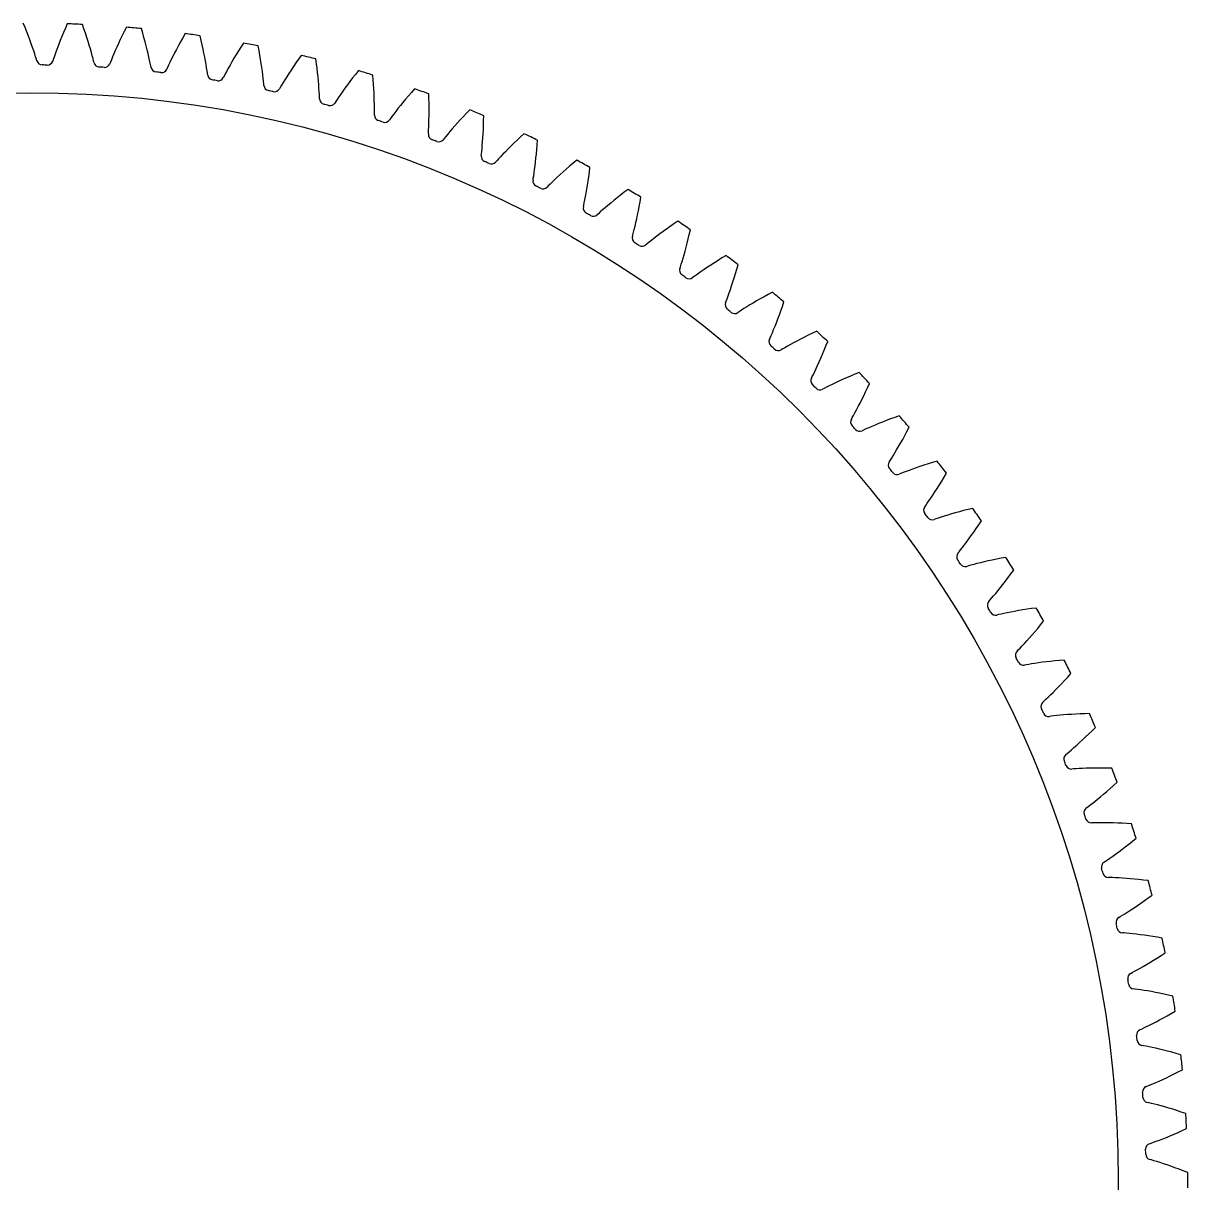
# Model space of a CAD drawing. Header units: millimetres. Extents: x -125 to 125, y -125 to 125.
# Drawn here: x -0.8 to 125, y -0.3 to 125 of the extents above; entities that cross this region are included whole.
import ezdxf

# ---------------------------------------------------------------- set-up
doc = ezdxf.new("R2010")
doc.units = ezdxf.units.MM

msp = doc.modelspace()

# ---------------------------------------------------------------- linework, layer by layer
at = {"layer": 'bore'}
msp.add_circle((0, 0), 117.5, dxfattribs=at)
at = {"layer": 'thin_ring_external'}
for p, q in [((-0.587426, 124.524268), (-0.782799, 124.997549)), ((3.97481, 124.936788), (3.767413, 124.468651)), ((5.771623, 124.391828), (5.600671, 124.874467)), ((10.348971, 124.570859), (10.117942, 124.113922)), ((-0.403527, 124.06469), (-0.587426, 124.524268)), ((-0.231099, 123.61994), (-0.403527, 124.06469)), ((-0.070175, 123.191367), (-0.231099, 123.61994)), ((3.388107, 123.573718), (3.21629, 123.149394)), ((3.571838, 124.013919), (3.388107, 123.573718)), ((3.767413, 124.468651), (3.571838, 124.013919)), ((5.931816, 123.923459), (5.771623, 124.391828)), ((6.08131, 123.470485), (5.931816, 123.923459)), ((6.220141, 123.034254), (6.08131, 123.470485)), ((9.899403, 123.66977), (9.693435, 123.239524)), ((10.117942, 124.113922), (9.899403, 123.66977)), ((12.115615, 123.934863), (11.96953, 124.425602)), ((12.251684, 123.458926), (12.115615, 123.934863)), ((12.377854, 122.998909), (12.251684, 123.458926)), ((16.442074, 123.435395), (16.201141, 123.002981)), ((16.696134, 123.879938), (16.442074, 123.435395)), ((18.427999, 123.154567), (18.307161, 123.652124)), ((0.079152, 122.780631), (-0.070175, 123.191367)), ((0.216699, 122.389843), (0.079152, 122.780631)), ((0.342126, 122.021809), (0.216699, 122.389843)), ((0.454817, 121.680496), (0.342126, 122.021809)), ((2.90904, 122.355458), (2.774255, 121.990747)), ((3.056522, 122.742606), (2.90904, 122.355458)), ((3.21629, 123.149394), (3.056522, 122.742606)), ((6.348301, 122.616429), (6.220141, 123.034254)), ((6.465714, 122.219128), (6.348301, 122.616429)), ((6.572186, 121.845169), (6.465714, 122.219128)), ((9.152788, 122.047315), (8.999556, 121.689962)), ((9.319845, 122.426427), (9.152788, 122.047315)), ((9.500176, 122.824527), (9.319845, 122.426427)), ((9.693435, 123.239524), (9.500176, 122.824527)), ((12.494229, 122.556158), (12.377854, 122.998909)), ((12.600888, 122.132335), (12.494229, 122.556158)), ((12.697861, 121.729557), (12.600888, 122.132335)), ((15.759277, 122.179225), (15.558854, 121.790852)), ((15.973474, 122.583813), (15.759277, 122.179225)), ((16.201141, 123.002981), (15.973474, 122.583813)), ((18.539588, 122.672303), (18.427999, 123.154567)), ((18.642105, 122.206444), (18.539588, 122.672303)), ((18.735721, 121.758328), (18.642105, 122.206444)), ((22.460613, 122.01529), (22.211839, 121.608294)), ((22.723311, 122.434838), (22.460613, 122.01529)), ((22.999738, 122.86583), (22.723311, 122.434838)), ((24.692306, 122.052974), (24.597032, 122.556053)), ((24.779125, 121.565642), (24.692306, 122.052974)), ((0.553583, 121.37209), (0.454817, 121.680496)), ((0.635764, 121.108134), (0.553583, 121.37209)), ((0.693738, 120.927582), (0.635764, 121.108134)), ((2.457379, 121.084869), (2.394813, 120.905857)), ((2.546274, 121.346641), (2.457379, 121.084869)), ((2.652884, 121.652423), (2.546274, 121.346641)), ((2.774255, 121.990747), (2.652884, 121.652423)), ((6.667302, 121.498547), (6.572186, 121.845169)), ((6.750192, 121.185501), (6.667302, 121.498547)), ((6.818788, 120.917693), (6.750192, 121.185501)), ((6.867467, 120.734416), (6.818788, 120.917693)), ((8.636838, 120.801446), (8.565214, 120.625861)), ((8.738984, 121.058337), (8.636838, 120.801446)), ((8.861068, 121.358277), (8.738984, 121.058337)), ((8.999556, 121.689962), (8.861068, 121.358277)), ((12.7851, 121.350649), (12.697861, 121.729557)), ((12.862393, 120.999623), (12.7851, 121.350649)), ((12.92919, 120.682753), (12.862393, 120.999623)), ((15.201378, 121.071702), (15.046135, 120.74752)), ((15.372657, 121.420765), (15.201378, 121.071702)), ((15.558854, 121.790852), (15.372657, 121.420765)), ((18.8206, 121.329611), (18.735721, 121.758328)), ((18.896881, 120.922407), (18.8206, 121.329611)), ((18.964659, 120.53954), (18.896881, 120.922407)), ((21.757272, 120.837538), (21.552421, 120.477441)), ((21.977264, 121.215171), (21.757272, 120.837538)), ((22.211839, 121.608294), (21.977264, 121.215171)), ((24.857721, 121.095155), (24.779125, 121.565642)), ((24.928334, 120.642844), (24.857721, 121.095155)), ((28.945266, 121.114863), (28.661488, 120.709276)), ((29.243338, 121.531178), (28.945266, 121.114863)), ((30.892193, 120.632959), (30.822731, 121.140246)), ((12.984023, 120.411791), (12.92919, 120.682753)), ((13.02328, 120.226268), (12.984023, 120.411791)), ((14.793766, 120.202865), (14.713269, 120.031167)), ((14.908896, 120.454205), (14.793766, 120.202865)), ((15.046135, 120.74752), (14.908896, 120.454205)), ((19.023928, 120.185024), (18.964659, 120.53954)), ((19.074458, 119.865157), (19.023928, 120.185024)), ((19.115383, 119.591749), (19.074458, 119.865157)), ((19.145116, 119.404463), (19.115383, 119.591749)), ((21.039911, 119.535823), (20.912098, 119.290689)), ((21.191949, 119.821748), (21.039911, 119.535823)), ((21.363542, 120.137579), (21.191949, 119.821748)), ((21.552421, 120.477441), (21.363542, 120.137579)), ((24.991212, 120.210353), (24.928334, 120.642844)), ((25.046601, 119.799785), (24.991212, 120.210353)), ((25.094741, 119.413956), (25.046601, 119.799785)), ((27.898927, 119.568973), (27.675956, 119.219806)), ((28.137914, 119.93488), (27.898927, 119.568973)), ((28.392257, 120.315513), (28.137914, 119.93488)), ((28.661488, 120.709276), (28.392257, 120.315513)), ((30.954016, 120.141829), (30.892193, 120.632959)), ((31.008486, 119.667944), (30.954016, 120.141829)), ((31.055912, 119.212617), (31.008486, 119.667944)), ((35.410646, 119.879465), (35.091705, 119.478913)), ((20.912098, 119.290689), (20.822939, 119.123325)), ((25.135831, 119.056877), (25.094741, 119.413956)), ((25.169962, 118.734846), (25.135831, 119.056877)), ((25.196874, 118.459706), (25.169962, 118.734846)), ((25.217005, 118.271146), (25.196874, 118.459706)), ((27.116036, 118.305585), (26.975873, 118.067297)), ((27.282474, 118.583373), (27.116036, 118.305585)), ((27.46997, 118.890032), (27.282474, 118.583373)), ((27.675956, 119.219806), (27.46997, 118.890032)), ((31.096624, 118.777479), (31.055912, 119.212617)), ((31.130978, 118.364618), (31.096624, 118.777479)), ((31.159354, 117.976835), (31.130978, 118.364618)), ((34.225156, 118.341694), (33.967797, 117.988467)), ((34.498603, 118.708843), (34.225156, 118.341694)), ((34.787588, 119.088345), (34.498603, 118.708843)), ((35.091705, 119.478913), (34.787588, 119.088345)), ((37.011487, 118.898227), (36.968017, 119.408399)), ((37.048151, 118.404581), (37.011487, 118.898227)), ((37.078353, 117.928532), (37.048151, 118.404581)), ((26.975873, 118.067297), (26.878285, 117.904704)), ((31.182157, 117.618123), (31.159354, 117.976835)), ((31.199801, 117.29477), (31.182157, 117.618123)), ((31.212629, 117.018614), (31.199801, 117.29477)), ((31.223106, 116.829273), (31.212629, 117.018614)), ((33.301823, 117.035629), (33.121418, 116.766701)), ((33.504733, 117.332313), (33.301823, 117.035629)), ((33.727289, 117.65114), (33.504733, 117.332313)), ((33.967797, 117.988467), (33.727289, 117.65114)), ((37.102468, 117.471378), (37.078353, 117.928532)), ((37.120909, 117.034728), (37.102468, 117.471378)), ((37.134137, 116.620652), (37.120909, 117.034728)), ((40.822931, 117.156726), (40.514945, 116.792475)), ((41.146594, 117.531257), (40.822931, 117.156726)), ((41.485571, 117.915001), (41.146594, 117.531257)), ((43.034222, 116.853302), (43.016858, 117.365028)), ((32.96927, 116.535881), (32.863508, 116.378482)), ((33.121418, 116.766701), (32.96927, 116.535881)), ((37.142675, 116.231926), (37.134137, 116.620652)), ((37.147133, 115.872518), (37.142675, 116.231926)), ((37.148243, 115.548686), (37.147133, 115.872518)), ((39.690631, 115.775535), (39.452086, 115.468488)), ((39.94805, 116.100142), (39.690631, 115.775535)), ((40.223108, 116.439767), (39.94805, 116.100142)), ((40.514945, 116.792475), (40.223108, 116.439767)), ((43.045632, 116.358428), (43.034222, 116.853302)), ((43.051488, 115.881458), (43.045632, 116.358428)), ((43.052229, 115.423669), (43.051488, 115.881458)), ((37.146954, 115.272235), (37.148243, 115.548686)), ((37.147749, 115.082605), (37.146954, 115.272235)), ((38.876655, 114.700436), (38.762993, 114.548643)), ((39.04039, 114.923186), (38.876655, 114.700436)), ((39.234292, 115.182552), (39.04039, 114.923186)), ((39.452086, 115.468488), (39.234292, 115.182552)), ((43.029096, 114.183781), (43.040417, 114.572436)), ((43.040417, 114.572436), (43.04835, 114.986648)), ((43.04835, 114.986648), (43.052229, 115.423669)), ((46.425589, 114.571409), (46.116123, 114.234062)), ((46.751772, 114.919459), (46.425589, 114.571409)), ((47.094136, 115.276974), (46.751772, 114.919459)), ((47.452266, 115.642909), (47.094136, 115.276974)), ((48.930812, 114.00871), (48.944685, 114.503521)), ((48.944685, 114.503521), (48.953473, 115.015466)), ((42.975478, 113.0357), (42.984367, 113.225123)), ((42.984367, 113.225123), (42.99977, 113.501148)), ((42.99977, 113.501148), (43.015196, 113.824614)), ((43.015196, 113.824614), (43.029096, 114.183781)), ((45.296512, 113.303419), (45.064402, 113.028976)), ((45.550424, 113.597885), (45.296512, 113.303419)), ((45.824082, 113.908924), (45.550424, 113.597885)), ((46.116123, 114.234062), (45.824082, 113.908924)), ((48.889671, 113.074833), (48.912306, 113.532063)), ((48.912306, 113.532063), (48.930812, 114.00871)), ((44.682615, 112.565751), (44.561351, 112.41996)), ((44.85751, 112.77985), (44.682615, 112.565751)), ((45.064402, 113.028976), (44.85751, 112.77985)), ((48.803259, 111.837743), (48.83441, 112.225314)), ((48.83441, 112.225314), (48.863482, 112.63858)), ((48.863482, 112.63858), (48.889671, 113.074833)), ((52.215113, 112.051439), (51.888827, 111.730333)), ((52.558643, 112.38238), (52.215113, 112.051439)), ((52.918816, 112.721947), (52.558643, 112.38238)), ((53.295163, 113.069119), (52.918816, 112.721947)), ((54.727457, 111.855013), (54.762374, 112.365842)), ((48.691089, 110.693898), (48.709638, 110.88262)), ((48.709638, 110.88262), (48.739115, 111.157498)), ((48.739115, 111.157498), (48.771038, 111.479755)), ((48.771038, 111.479755), (48.803259, 111.837743)), ((51.022765, 110.842755), (50.776945, 110.580521)), ((51.291381, 111.123872), (51.022765, 110.842755)), ((51.580564, 111.420532), (51.291381, 111.123872)), ((51.888827, 111.730333), (51.580564, 111.420532)), ((54.599565, 110.430998), (54.645517, 110.886476)), ((54.645517, 110.886476), (54.688337, 111.361555)), ((54.688337, 111.361555), (54.727457, 111.855013)), ((50.372003, 110.137394), (50.243453, 109.997985)), ((50.557602, 110.342284), (50.372003, 110.137394)), ((50.776945, 110.580521), (50.557602, 110.342284)), ((54.450099, 109.199934), (54.501, 109.585408)), ((54.501, 109.585408), (54.551135, 109.996651)), ((54.551135, 109.996651), (54.599565, 110.430998)), ((58.228394, 109.552108), (57.868415, 109.239139)), ((58.605436, 109.872842), (58.228394, 109.552108)), ((58.999019, 110.200344), (58.605436, 109.872842)), ((54.279671, 108.063309), (54.307832, 108.250837)), ((54.307832, 108.250837), (54.351306, 108.523851)), ((54.351306, 108.523851), (54.399641, 108.844058)), ((54.399641, 108.844058), (54.450099, 109.199934)), ((56.898526, 108.359948), (56.615906, 108.092914)), ((57.202479, 108.641456), (56.898526, 108.359948)), ((57.526158, 108.935113), (57.202479, 108.641456)), ((57.868415, 109.239139), (57.526158, 108.935113)), ((60.236164, 107.951598), (60.303186, 108.423872)), ((60.303186, 108.423872), (60.367452, 108.914688)), ((60.367452, 108.914688), (60.428407, 109.423067)), ((55.929977, 107.421702), (55.794476, 107.289038)), ((56.125795, 107.616847), (55.929977, 107.421702)), ((56.357017, 107.843574), (56.125795, 107.616847)), ((56.615906, 108.092914), (56.357017, 107.843574)), ((60.025402, 106.659607), (60.096471, 107.067753)), ((60.096471, 107.067753), (60.167015, 107.499061)), ((60.167015, 107.499061), (60.236164, 107.951598)), ((64.548953, 107.044069), (64.139161, 106.737091)), ((59.8217, 105.607078), (59.886322, 105.924399)), ((59.886322, 105.924399), (59.954886, 106.277235)), ((59.954886, 106.277235), (60.025402, 106.659607)), ((63.01341, 105.855694), (62.675159, 105.578947)), ((63.370744, 106.141847), (63.01341, 105.855694)), ((63.746234, 106.436027), (63.370744, 106.141847)), ((64.139161, 106.737091), (63.746234, 106.436027)), ((65.760712, 105.203322), (65.849955, 105.690217)), ((65.849955, 105.690217), (65.936788, 106.194821)), ((59.726643, 105.150794), (59.764342, 105.33664)), ((59.764342, 105.33664), (59.8217, 105.607078)), ((61.342035, 104.425759), (61.199937, 104.300187)), ((61.547562, 104.610651), (61.342035, 104.425759)), ((61.790059, 104.825276), (61.547562, 104.610651)), ((62.061342, 105.061071), (61.790059, 104.825276)), ((62.357228, 105.313327), (62.061342, 105.061071)), ((62.675159, 105.578947), (62.357228, 105.313327)), ((65.577497, 104.286671), (65.669662, 104.735087)), ((65.669662, 104.735087), (65.760712, 105.203322)), ((65.303257, 103.07727), (65.393205, 103.455543)), ((65.393205, 103.455543), (65.485021, 103.859528)), ((65.485021, 103.859528), (65.577497, 104.286671)), ((69.505554, 103.322875), (69.097768, 103.042267)), ((69.930486, 103.608528), (69.505554, 103.322875)), ((65.017795, 101.963953), (65.064934, 102.147632)), ((65.064934, 102.147632), (65.136026, 102.414788)), ((65.136026, 102.414788), (65.216767, 102.728395)), ((65.216767, 102.728395), (65.303257, 103.07727)), ((67.653248, 101.991954), (67.344867, 101.755136)), ((67.984326, 102.240994), (67.653248, 101.991954)), ((68.336267, 102.500109), (67.984326, 102.240994)), ((68.707746, 102.767644), (68.336267, 102.500109)), ((69.097768, 103.042267), (68.707746, 102.767644)), ((71.046675, 101.70831), (71.160662, 102.190012)), ((71.160662, 102.190012), (71.273148, 102.689524)), ((66.594059, 101.15738), (66.445735, 101.039228)), ((66.808759, 101.331537), (66.594059, 101.15738)), ((67.061898, 101.5335), (66.808759, 101.331537)), ((67.344867, 101.755136), (67.061898, 101.5335)), ((70.702729, 100.380345), (70.816894, 100.802209)), ((70.816894, 100.802209), (70.931836, 101.245334)), ((70.931836, 101.245334), (71.046675, 101.70831)), ((70.377068, 99.264385), (70.481259, 99.608388)), ((70.481259, 99.608388), (70.590405, 99.981575)), ((70.590405, 99.981575), (70.702729, 100.380345)), ((74.269033, 99.379681), (73.865498, 99.125331)), ((74.690615, 99.639101), (74.269033, 99.379681)), ((75.129579, 99.902685), (74.690615, 99.639101)), ((70.139323, 98.511099), (70.19578, 98.692132)), ((70.19578, 98.692132), (70.28042, 98.95531)), ((70.28042, 98.95531), (70.377068, 99.264385)), ((72.452698, 98.183733), (72.158781, 97.976835)), ((72.772768, 98.404497), (72.452698, 98.183733)), ((73.11613, 98.636307), (72.772768, 98.404497)), ((73.480843, 98.877113), (73.11613, 98.636307)), ((73.865498, 99.125331), (73.480843, 98.877113)), ((76.147285, 97.947952), (76.28572, 98.423206)), ((76.28572, 98.423206), (76.423564, 98.916322)), ((71.672347, 97.625094), (71.518183, 97.51467)), ((71.895659, 97.788061), (71.672347, 97.625094)), ((72.158781, 97.976835), (71.895659, 97.788061)), ((75.735981, 96.639281), (75.871538, 97.054765)), ((75.871538, 97.054765), (76.008956, 97.491444)), ((76.008956, 97.491444), (76.147285, 97.947952)), ((75.353764, 95.541406), (75.475383, 95.87964)), ((75.475383, 95.87964), (75.603442, 96.246767)), ((75.603442, 96.246767), (75.735981, 96.639281)), ((79.680818, 95.69538), (79.246539, 95.457825)), ((80.132667, 95.936206), (79.680818, 95.69538)), ((75.077865, 94.801242), (75.143492, 94.979155)), ((75.143492, 94.979155), (75.24146, 95.237668)), ((75.24146, 95.237668), (75.353764, 95.541406)), ((77.371507, 94.356181), (77.067409, 94.16456)), ((77.702432, 94.560313), (77.371507, 94.356181)), ((78.057183, 94.774288), (77.702432, 94.560313)), ((78.433715, 94.996158), (78.057183, 94.774288)), ((78.830543, 95.224411), (78.433715, 94.996158)), ((79.246539, 95.457825), (78.830543, 95.224411)), ((81.049236, 93.932059), (81.211757, 94.399624)), ((81.211757, 94.399624), (81.3746, 94.885059)), ((76.56365, 93.838115), (76.404049, 93.735706)), ((76.794992, 93.989467), (76.56365, 93.838115)), ((77.067409, 94.16456), (76.794992, 93.989467)), ((80.728242, 93.054117), (80.887778, 93.483209)), ((80.887778, 93.483209), (81.049236, 93.932059)), ((80.13387, 91.569169), (80.272602, 91.900753)), ((80.272602, 91.900753), (80.419239, 92.260862)), ((80.419239, 92.260862), (80.571647, 92.646097)), ((80.571647, 92.646097), (80.728242, 93.054117)), ((79.820538, 90.844059), (79.895164, 91.018389)), ((79.895164, 91.018389), (80.006204, 91.271562)), ((80.006204, 91.271562), (80.13387, 91.569169)), ((82.794593, 90.665014), (82.429379, 90.469432)), ((83.181963, 90.867369), (82.794593, 90.665014)), ((83.589928, 91.075062), (83.181963, 90.867369)), ((84.017299, 91.28693), (83.589928, 91.075062)), ((84.463141, 91.502001), (84.017299, 91.28693)), ((84.926698, 91.719442), (84.463141, 91.502001)), ((85.925922, 90.129765), (86.113339, 90.606252)), ((81.255207, 89.806323), (81.090585, 89.712197)), ((81.493975, 89.945665), (81.255207, 89.806323)), ((81.774977, 90.10662), (81.493975, 89.945665)), ((82.088463, 90.282463), (81.774977, 90.10662)), ((82.429379, 90.469432), (82.088463, 90.282463)), ((85.555572, 89.231088), (85.739738, 89.671107)), ((85.739738, 89.671107), (85.925922, 90.129765)), ((85.025231, 88.034259), (85.197111, 88.411209)), ((85.197111, 88.411209), (85.374335, 88.810701)), ((85.374335, 88.810701), (85.555572, 89.231088)), ((84.354968, 86.649874), (84.438398, 86.820166)), ((84.438398, 86.820166), (84.56222, 87.06734)), ((84.56222, 87.06734), (84.704916, 87.35804)), ((84.704916, 87.35804), (84.860397, 87.682107)), ((84.860397, 87.682107), (85.025231, 88.034259)), ((88.568868, 86.877879), (88.131236, 86.688108)), ((89.025111, 87.069904), (88.568868, 86.877879)), ((89.499165, 87.263391), (89.025111, 87.069904)), ((85.734778, 85.540237), (85.565565, 85.454639)), ((85.98035, 85.667206), (85.734778, 85.540237)), ((86.269204, 85.813602), (85.98035, 85.667206)), ((86.591259, 85.973209), (86.269204, 85.813602)), ((86.941278, 86.142527), (86.591259, 85.973209)), ((87.316002, 86.319206), (86.941278, 86.142527)), ((87.713199, 86.501517), (87.316002, 86.319206)), ((88.131236, 86.688108), (87.713199, 86.501517)), ((90.206556, 85.176215), (90.415916, 85.624767)), ((90.415916, 85.624767), (90.627418, 86.091063)), ((89.600305, 83.945666), (89.797696, 84.335589)), ((89.797696, 84.335589), (90.000162, 84.746172)), ((90.000162, 84.746172), (90.206556, 85.176215)), ((89.054977, 82.919003), (89.226802, 83.234708)), ((89.226802, 83.234708), (89.409402, 83.577984)), ((89.409402, 83.577984), (89.600305, 83.945666)), ((88.669326, 82.229629), (88.761342, 82.395439)), ((88.761342, 82.395439), (88.897624, 82.635968)), ((88.897624, 82.635968), (89.054977, 82.919003)), ((92.015601, 81.909993), (91.609613, 81.748201)), ((92.442621, 82.074995), (92.015601, 81.909993)), ((92.889371, 82.242172), (92.442621, 82.074995)), ((93.354823, 82.410651), (92.889371, 82.242172)), ((93.838139, 82.57968), (93.354823, 82.410651)), ((89.990677, 81.050986), (89.817314, 80.97414)), ((90.242412, 81.16525), (89.990677, 81.050986)), ((90.538364, 81.296706), (90.242412, 81.16525)), ((90.868149, 81.439661), (90.538364, 81.296706)), ((91.226356, 81.590885), (90.868149, 81.439661)), ((91.609613, 81.748201), (91.226356, 81.590885)), ((94.438035, 80.459107), (94.670025, 80.896384)), ((94.670025, 80.896384), (94.905061, 81.351272)), ((93.560314, 78.903664), (93.769742, 79.261119)), ((93.769742, 79.261119), (93.986785, 79.640454)), ((93.986785, 79.640454), (94.209952, 80.040164)), ((94.209952, 80.040164), (94.438035, 80.459107)), ((92.852718, 77.755752), (93.001104, 77.989009)), ((93.001104, 77.989009), (93.172703, 78.26364)), ((93.172703, 78.26364), (93.360425, 78.57016)), ((93.360425, 78.57016), (93.560314, 78.903664)), ((92.752356, 77.594857), (92.852718, 77.755752)), ((95.273436, 76.826383), (94.907974, 76.693646)), ((95.664225, 76.963923), (95.273436, 76.826383)), ((96.077945, 77.104775), (95.664225, 76.963923)), ((96.512832, 77.247758), (96.077945, 77.104775)), ((96.967537, 77.391906), (96.512832, 77.247758)), ((97.440984, 77.536399), (96.967537, 77.391906)), ((97.9323, 77.680529), (97.440984, 77.536399)), ((94.011801, 76.350282), (93.83474, 76.282389)), ((94.269042, 76.451543), (94.011801, 76.350282)), ((94.57132, 76.567717), (94.269042, 76.451543)), ((94.907974, 76.693646), (94.57132, 76.567717)), ((98.173959, 75.12534), (98.423135, 75.53209)), ((98.423135, 75.53209), (98.67715, 75.956952)), ((98.67715, 75.956952), (98.935107, 76.399245)), ((97.467138, 74.023494), (97.694545, 74.369789)), ((97.694545, 74.369789), (97.930674, 74.737547)), ((97.930674, 74.737547), (98.173959, 75.12534)), ((96.701852, 72.91321), (96.861954, 73.138585)), ((96.861954, 73.138585), (97.047353, 73.404096)), ((97.047353, 73.404096), (97.25048, 73.700631)), ((97.25048, 73.700631), (97.467138, 74.023494)), ((96.593405, 72.757648), (96.701852, 72.91321)), ((98.700195, 71.747546), (98.357551, 71.638971)), ((99.071958, 71.861449), (98.700195, 71.747546)), ((99.469261, 71.978856), (99.071958, 71.861449)), ((99.889632, 72.098399), (99.469261, 71.978856)), ((100.331253, 72.21899), (99.889632, 72.098399)), ((100.792725, 72.339732), (100.331253, 72.21899)), ((101.272933, 72.459862), (100.792725, 72.339732)), ((101.770967, 72.578718), (101.272933, 72.459862)), ((97.787659, 71.450389), (97.607362, 71.391625)), ((98.049735, 71.538383), (97.787659, 71.450389)), ((98.357551, 71.638971), (98.049735, 71.538383)), ((102.151461, 70.408019), (102.426839, 70.819356)), ((102.426839, 70.819356), (102.707042, 71.247901)), ((101.119681, 68.950204), (101.364473, 69.284436)), ((101.364473, 69.284436), (101.619072, 69.639657)), ((101.619072, 69.639657), (101.881841, 70.014523)), ((101.881841, 70.014523), (102.151461, 70.408019)), ((100.298702, 67.880444), (100.470103, 68.097351)), ((100.470103, 68.097351), (100.668816, 68.353049)), ((100.668816, 68.353049), (100.886821, 68.638825)), ((100.886821, 68.638825), (101.119681, 68.950204)), ((100.182453, 67.730623), (100.298702, 67.880444)), ((102.612012, 66.709037), (102.234919, 66.614265)), ((103.014792, 66.806004), (102.612012, 66.709037)), ((103.440719, 66.903927), (103.014792, 66.806004)), ((103.887921, 67.001811), (103.440719, 66.903927)), ((104.354956, 67.098833), (103.887921, 67.001811)), ((104.840671, 67.194286), (104.354956, 67.098833)), ((105.344125, 67.287557), (104.840671, 67.194286)), ((101.3084, 66.36409), (101.125338, 66.314609)), ((101.574627, 66.438588), (101.3084, 66.36409)), ((101.887177, 66.523327), (101.574627, 66.438588)), ((102.234919, 66.614265), (101.887177, 66.523327)), ((105.613286, 65.100262), (105.909307, 65.497001)), ((105.909307, 65.497001), (106.211027, 65.91068)), ((104.769953, 64.018329), (105.042358, 64.360086)), ((105.042358, 64.360086), (105.323925, 64.721046)), ((105.323925, 64.721046), (105.613286, 65.100262)), ((103.816136, 62.878459), (104.027647, 63.123676)), ((104.027647, 63.123676), (104.259959, 63.397949)), ((104.259959, 63.397949), (104.508415, 63.697032)), ((104.508415, 63.697032), (104.769953, 64.018329)), ((103.510137, 62.526897), (103.633884, 62.670587)), ((103.633884, 62.670587), (103.816136, 62.878459)), ((107.644937, 61.68288), (107.173558, 61.609832)), ((108.134893, 61.753408), (107.644937, 61.68288)), ((108.642452, 61.82085), (108.134893, 61.753408)), ((104.564839, 61.104655), (104.379489, 61.064585)), ((104.834522, 61.165462), (104.564839, 61.104655)), ((105.150992, 61.234131), (104.834522, 61.165462)), ((105.502923, 61.307195), (105.150992, 61.234131)), ((105.884364, 61.382588), (105.502923, 61.307195)), ((106.291569, 61.458863), (105.884364, 61.382588)), ((106.721941, 61.53491), (106.291569, 61.458863)), ((107.173558, 61.609832), (106.721941, 61.53491)), ((109.11547, 60.003772), (109.437919, 60.401505)), ((108.191601, 58.912607), (108.491231, 59.258719)), ((108.491231, 59.258719), (108.799577, 59.622665)), ((108.799577, 59.622665), (109.11547, 60.003772)), ((107.115081, 57.729622), (107.361094, 57.991674)), ((107.361094, 57.991674), (107.624498, 58.277681)), ((107.624498, 58.277681), (107.902101, 58.585204)), ((107.902101, 58.585204), (108.191601, 58.912607)), ((106.567774, 57.160045), (106.698697, 57.297229)), ((106.698697, 57.297229), (106.891326, 57.495524)), ((106.891326, 57.495524), (107.115081, 57.729622)), ((107.54848, 55.685805), (107.361326, 55.655251)), ((107.820916, 55.732762), (107.54848, 55.685805)), ((108.140479, 55.785183), (107.820916, 55.732762)), ((108.495682, 55.840181), (108.140479, 55.785183)), ((108.880475, 55.896), (108.495682, 55.840181)), ((109.291044, 55.951383), (108.880475, 55.896)), ((109.724737, 56.005356), (109.291044, 55.951383)), ((110.179591, 56.05712), (109.724737, 56.005356)), ((110.654085, 56.106004), (110.179591, 56.05712)), ((111.147003, 56.151423), (110.654085, 56.106004)), ((111.657344, 56.192861), (111.147003, 56.151423)), ((111.702023, 53.98952), (112.036964, 54.354)), ((112.036964, 54.354), (112.379301, 54.73475)), ((110.459801, 52.70629), (110.752744, 52.999238)), ((110.752744, 52.999238), (111.058584, 53.311431)), ((111.058584, 53.311431), (111.375496, 53.641792)), ((111.375496, 53.641792), (111.702023, 53.98952)), ((109.347389, 51.644069), (109.485145, 51.774389)), ((109.485145, 51.774389), (109.687648, 51.96259)), ((109.687648, 51.96259), (109.923065, 52.184957)), ((109.923065, 52.184957), (110.182137, 52.434106)), ((110.182137, 52.434106), (110.459801, 52.70629)), ((112.441274, 50.32969), (112.005391, 50.297932)), ((112.898178, 50.358162), (112.441274, 50.32969)), ((113.374549, 50.382754), (112.898178, 50.358162)), ((113.869143, 50.402944), (113.374549, 50.382754)), ((114.380934, 50.41827), (113.869143, 50.402944)), ((110.251539, 50.121677), (110.063069, 50.100719)), ((110.526018, 50.154662), (110.251539, 50.121677)), ((110.847841, 50.190697), (110.526018, 50.154662)), ((111.205389, 50.227487), (110.847841, 50.190697)), ((111.59253, 50.263585), (111.205389, 50.227487)), ((112.005391, 50.297932), (111.59253, 50.263585)), ((113.635828, 47.571172), (113.969195, 47.884921)), ((113.969195, 47.884921), (114.313051, 48.215522)), ((114.313051, 48.215522), (114.666165, 48.562424)), ((114.666165, 48.562424), (115.027497, 48.925197)), ((112.444271, 46.504148), (112.715728, 46.739743)), ((112.715728, 46.739743), (113.006927, 46.997395)), ((113.006927, 46.997395), (113.314446, 47.275002)), ((113.314446, 47.275002), (113.635828, 47.571172)), ((111.841728, 45.99336), (111.985959, 46.116476)), ((111.985959, 46.116476), (112.197807, 46.294091)), ((112.197807, 46.294091), (112.444271, 46.504148)), ((112.666965, 44.426787), (112.477671, 44.41548)), ((112.94277, 44.445714), (112.666965, 44.426787)), ((113.266013, 44.465269), (112.94277, 44.445714)), ((113.624973, 44.483755), (113.266013, 44.465269)), ((114.013452, 44.500038), (113.624973, 44.483755)), ((114.427528, 44.51326), (114.013452, 44.500038)), ((114.864465, 44.522719), (114.427528, 44.51326)), ((115.322226, 44.527824), (114.864465, 44.522719)), ((115.799232, 44.52806), (115.322226, 44.527824)), ((116.294211, 44.522971), (115.799232, 44.52806)), ((116.806117, 44.512144), (116.294211, 44.522971)), ((116.996216, 42.644155), (117.3756, 42.988005)), ((115.580524, 41.427432), (115.916608, 41.706806)), ((115.916608, 41.706806), (116.265561, 42.003123)), ((116.265561, 42.003123), (116.62585, 42.315735)), ((116.62585, 42.315735), (116.996216, 42.644155)), ((114.044285, 40.222659), (114.194614, 40.33825)), ((114.194614, 40.33825), (114.415255, 40.504816)), ((114.415255, 40.504816), (114.672123, 40.702015)), ((114.672123, 40.702015), (114.955256, 40.923442)), ((114.955256, 40.923442), (115.259231, 41.165889)), ((115.259231, 41.165889), (115.580524, 41.427432)), ((114.788455, 38.615992), (114.598831, 38.614366)), ((115.064867, 38.620812), (114.788455, 38.615992)), ((115.388687, 38.623837), (115.064867, 38.620812)), ((115.748123, 38.623969), (115.388687, 38.623837)), ((116.136926, 38.620396), (115.748123, 38.623969)), ((116.551138, 38.612457), (116.136926, 38.620396)), ((116.987987, 38.599594), (116.551138, 38.612457)), ((117.445412, 38.581319), (116.987987, 38.599594)), ((117.921807, 38.557199), (117.445412, 38.581319)), ((118.415881, 38.526841), (117.921807, 38.557199)), ((118.926567, 38.48989), (118.415881, 38.526841)), ((118.634384, 36.305551), (119.021037, 36.614632)), ((119.021037, 36.614632), (119.417483, 36.938662)), ((116.894878, 35.000376), (117.210836, 35.226985)), ((117.210836, 35.226985), (117.545065, 35.471782)), ((117.545065, 35.471782), (117.894976, 35.733631)), ((117.894976, 35.733631), (118.258604, 36.011743)), ((118.258604, 36.011743), (118.634384, 36.305551)), ((115.949314, 34.347022), (116.105349, 34.454786)), ((116.105349, 34.454786), (116.334207, 34.609869)), ((116.334207, 34.609869), (116.600809, 34.793694)), ((116.600809, 34.793694), (116.894878, 35.000376)), ((116.610476, 32.704453), (116.421016, 32.712511)), ((116.886773, 32.695153), (116.610476, 32.704453)), ((117.210325, 32.68164), (116.886773, 32.695153)), ((117.569299, 32.663419), (117.210325, 32.68164)), ((117.957413, 32.639997), (117.569299, 32.663419)), ((118.370678, 32.610919), (117.957413, 32.639997)), ((118.806301, 32.575767), (118.370678, 32.610919)), ((119.262196, 32.534159), (118.806301, 32.575767)), ((119.736739, 32.485745), (119.262196, 32.534159)), ((120.228618, 32.4302), (119.736739, 32.485745)), ((120.736751, 32.367221), (120.228618, 32.4302)), ((119.943123, 29.926414), (120.333416, 30.200651)), ((120.333416, 30.200651), (120.735346, 30.489585)), ((120.735346, 30.489585), (121.14782, 30.79295)), ((118.225297, 28.794601), (118.529536, 28.985998)), ((118.529536, 28.985998), (118.856652, 29.196179)), ((118.856652, 29.196179), (119.202944, 29.42359)), ((119.202944, 29.42359), (119.565769, 29.667231)), ((119.565769, 29.667231), (119.943123, 29.926414)), ((117.551844, 28.381778), (117.713178, 28.481434)), ((117.713178, 28.481434), (117.949656, 28.624629)), ((117.949656, 28.624629), (118.225297, 28.794601)), ((118.128273, 26.707592), (117.939471, 26.725314)), ((118.403735, 26.684196), (118.128273, 26.707592)), ((118.726175, 26.654179), (118.403735, 26.684196)), ((119.08375, 26.617653), (118.726175, 26.654179)), ((119.470162, 26.574445), (119.08375, 26.617653)), ((119.881403, 26.524303), (119.470162, 26.574445)), ((120.314663, 26.466953), (119.881403, 26.524303)), ((120.767839, 26.402122), (120.314663, 26.466953)), ((121.23929, 26.329541), (120.767839, 26.402122)), ((121.727692, 26.248952), (121.23929, 26.329541)), ((122.231946, 26.16011), (121.727692, 26.248952)), ((121.314724, 23.763009), (121.718511, 24.01696)), ((121.718511, 24.01696), (122.13467, 24.284995)), ((122.13467, 24.284995), (122.562096, 24.566902)), ((119.257388, 22.56471), (119.541348, 22.720387)), ((119.541348, 22.720387), (119.854963, 22.895999)), ((119.854963, 22.895999), (120.192385, 23.089203)), ((120.192385, 23.089203), (120.549837, 23.298636)), ((120.549837, 23.298636), (120.924629, 23.523432)), ((120.924629, 23.523432), (121.314724, 23.763009)), ((118.847695, 22.342488), (119.013907, 22.433777)), ((119.013907, 22.433777), (119.257388, 22.56471)), ((119.337887, 20.641054), (119.150237, 20.668392)), ((119.611795, 20.603623), (119.337887, 20.641054)), ((119.932282, 20.557182), (119.611795, 20.603623)), ((120.287525, 20.502445), (119.932282, 20.557182)), ((120.671227, 20.439562), (120.287525, 20.502445)), ((121.079372, 20.368488), (120.671227, 20.439562)), ((121.509138, 20.289091), (121.079372, 20.368488)), ((121.958412, 20.201204), (121.509138, 20.289091)), ((122.425543, 20.104645), (121.958412, 20.201204)), ((122.909192, 19.999224), (122.425543, 20.104645)), ((123.408252, 19.88475), (122.909192, 19.999224)), ((122.36983, 17.53761), (122.786056, 17.770612)), ((122.786056, 17.770612), (123.215358, 18.017047)), ((123.215358, 18.017047), (123.656621, 18.276763)), ((120.004142, 16.327593), (120.253991, 16.445923)), ((120.253991, 16.445923), (120.54553, 16.586897)), ((120.54553, 16.586897), (120.867702, 16.746267)), ((120.867702, 16.746267), (121.214549, 16.92199)), ((121.214549, 16.92199), (121.582228, 17.112898)), ((121.582228, 17.112898), (121.96801, 17.318264)), ((121.96801, 17.318264), (122.36983, 17.53761)), ((119.833485, 16.24491), (120.004142, 16.327593)), ((120.236162, 14.520665), (120.050152, 14.55755)), ((120.507801, 14.469297), (120.236162, 14.520665)), ((120.825499, 14.406552), (120.507801, 14.469297)), ((121.177484, 14.333748), (120.825499, 14.406552)), ((121.557474, 14.251356), (121.177484, 14.333748)), ((121.961458, 14.159534), (121.557474, 14.251356)), ((122.386609, 14.058296), (121.961458, 14.159534)), ((122.83081, 13.947584), (122.386609, 14.058296)), ((123.292401, 13.827299), (122.83081, 13.947584)), ((123.770037, 13.697319), (123.292401, 13.827299)), ((124.2626, 13.557513), (123.770037, 13.697319)), ((123.105686, 11.266457), (123.533267, 11.477902)), ((123.533267, 11.477902), (123.974592, 11.702096)), ((123.974592, 11.702096), (124.42854, 11.938941)), ((120.506644, 10.10495), (120.6813, 10.178811)), ((120.6813, 10.178811), (120.936865, 10.28423)), ((120.936865, 10.28423), (121.235222, 10.410134)), ((121.235222, 10.410134), (121.565111, 10.552846)), ((121.565111, 10.552846), (121.920478, 10.710629)), ((121.920478, 10.710629), (122.297426, 10.882514)), ((122.297426, 10.882514), (122.693191, 11.067914)), ((122.693191, 11.067914), (123.105686, 11.266457)), ((120.820754, 8.362394), (120.636871, 8.408728)), ((121.089417, 8.297223), (120.820754, 8.362394)), ((121.403496, 8.218338), (121.089417, 8.297223)), ((121.751304, 8.127656), (121.403496, 8.218338)), ((122.126592, 8.025969), (121.751304, 8.127656)), ((122.52536, 7.913639), (122.126592, 8.025969)), ((122.944788, 7.790825), (122.52536, 7.913639)), ((123.382756, 7.657576), (122.944788, 7.790825)), ((123.837603, 7.513879), (123.382756, 7.657576)), ((124.307979, 7.35968), (123.837603, 7.513879)), ((124.792762, 7.194906), (124.307979, 7.35968)), ((123.520374, 4.965911), (123.958193, 5.155248)), ((123.958193, 5.155248), (124.41039, 5.356615)), ((124.41039, 5.356615), (124.87584, 5.569973)), ((120.865415, 3.938628), (121.043614, 4.003475)), ((121.043614, 4.003475), (121.304229, 4.095706)), ((121.304229, 4.095706), (121.608625, 4.206212)), ((121.608625, 4.206212), (121.945371, 4.331894)), ((121.945371, 4.331894), (122.308331, 4.471326)), ((122.308331, 4.471326), (122.693564, 4.623739)), ((122.693564, 4.623739), (123.098279, 4.78869)), ((123.098279, 4.78869), (123.520374, 4.965911)), ((121.090139, 2.182306), (120.908862, 2.237969)), ((121.355124, 2.103502), (121.090139, 2.182306)), ((121.664765, 2.008683), (121.355124, 2.103502)), ((122.00749, 1.90036), (121.664765, 2.008683)), ((122.377096, 1.779643), (122.00749, 1.90036)), ((122.769608, 1.647098), (122.377096, 1.779643)), ((123.182217, 1.503028), (122.769608, 1.647098)), ((123.612811, 1.34759), (123.182217, 1.503028)), ((124.059727, 1.180856), (123.612811, 1.34759)), ((124.521616, 1.002841), (124.059727, 1.180856)), ((124.997353, 0.813528), (124.521616, 1.002841))]:
    msp.add_line(p, q, dxfattribs=at)
for centre, radius, start, end in [((0, 0), 125, 87.431982, 88.177774), ((0, 0), 125, 84.505153, 85.250945), ((0, 0), 125, 81.578323, 82.324116), ((0, 0), 125, 78.651494, 79.397286), ((1.270388, 121.093336), 0.6, 196.036973, 269.398933), ((1.822584, 121.086284), 0.6, 269.137652, 342.499612), ((0, 0), 125, 75.724665, 76.470457), ((0, 0), 120.5, 89.137652, 89.398933), ((7.451828, 120.87051), 0.6, 193.110144, 266.472104), ((0, 0), 120.5, 86.210823, 86.472104), ((8.002944, 120.835272), 0.6, 266.210823, 339.572783), ((13.613828, 120.332347), 0.6, 190.183314, 263.545275), ((0, 0), 120.5, 83.283994, 83.545275), ((14.162425, 120.269014), 0.6, 263.283994, 336.645954), ((0, 0), 125, 72.797835, 73.543628), ((19.740311, 119.48025), 0.6, 187.256485, 260.618445), ((0, 0), 120.5, 80.357164, 80.618445), ((20.284959, 119.388988), 0.6, 260.357164, 333.719125), ((25.815293, 118.316443), 0.6, 184.329656, 257.691616), ((0, 0), 120.5, 77.430335, 77.691616), ((26.354571, 118.19749), 0.6, 257.430335, 330.792295), ((0, 0), 125, 69.871006, 70.616799), ((31.822926, 116.843962), 0.6, 181.402827, 254.764787), ((0, 0), 120.5, 74.503506, 74.764787), ((32.355427, 116.697628), 0.6, 254.503506, 327.865466), ((37.747537, 115.066648), 0.6, 178.475997, 251.837958), ((0, 0), 120.5, 71.576677, 71.837958), ((38.271871, 114.893315), 0.6, 251.576677, 324.938637), ((0, 0), 125, 66.944177, 67.689969), ((43.573669, 112.989138), 0.6, 175.549168, 248.911128), ((0, 0), 120.5, 68.649847, 68.911128), ((44.088469, 112.789259), 0.6, 248.649847, 322.011807), ((0, 0), 125, 64.017348, 64.76314), ((49.286122, 110.616853), 0.6, 172.622339, 245.984299), ((0, 0), 120.5, 65.723018, 65.984299), ((49.790044, 110.390948), 0.6, 245.723018, 319.084978), ((0, 0), 125, 61.090518, 61.836311), ((54.869993, 107.955981), 0.6, 169.69551, 243.05747), ((0, 0), 120.5, 62.796189, 63.05747), ((55.361723, 107.704641), 0.6, 242.796189, 316.158149), ((0, 0), 125, 58.163689, 58.909482), ((60.310715, 105.013464), 0.6, 166.76868, 240.13064), ((0, 0), 120.5, 59.86936, 60.13064), ((60.78897, 104.737344), 0.6, 239.86936, 313.23132), ((0, 0), 125, 55.23686, 55.982652), ((65.594093, 101.796979), 0.6, 163.841851, 237.203811), ((0, 0), 120.5, 56.94253, 57.203811), ((66.057625, 101.496799), 0.6, 236.94253, 310.30449), ((0, 0), 125, 52.310031, 53.055823), ((70.706344, 98.314917), 0.6, 160.915022, 234.276982), ((0, 0), 120.5, 54.015701, 54.276982), ((71.153944, 97.99146), 0.6, 234.015701, 307.377661), ((0, 0), 125, 49.383201, 50.128994), ((75.634129, 94.576363), 0.6, 157.988193, 231.350153), ((0, 0), 120.5, 51.088872, 51.350153), ((76.06463, 94.230473), 0.6, 231.088872, 304.450832), ((80.364594, 90.59107), 0.6, 155.061363, 228.423323), ((0, 0), 125, 46.456372, 47.202165), ((0, 0), 120.5, 48.162042, 48.423323), ((80.776872, 90.22365), 0.6, 228.162042, 301.524003), ((0, 0), 125, 43.529543, 44.275335), ((84.885397, 86.369435), 0.6, 152.134534, 225.496494), ((0, 0), 120.5, 45.235213, 45.496494), ((85.278376, 85.981443), 0.6, 225.235213, 298.597173), ((89.184744, 81.922473), 0.6, 149.207705, 222.569665), ((0, 0), 125, 40.602714, 41.348506), ((0, 0), 120.5, 42.308384, 42.569665), ((89.557399, 81.514921), 0.6, 222.308384, 295.670344), ((93.251417, 77.261783), 0.6, 146.280875, 219.642836), ((0, 0), 120.5, 39.381555, 39.642836), ((0, 0), 125, 37.675884, 38.421677), ((93.602776, 76.835735), 0.6, 219.381555, 292.743515), ((97.074809, 72.399527), 0.6, 143.354046, 216.716006), ((0, 0), 120.5, 36.454725, 36.716006), ((0, 0), 125, 34.749055, 35.494847), ((97.403955, 71.956094), 0.6, 216.454725, 289.816686), ((100.644943, 67.348389), 0.6, 140.427217, 213.789177), ((0, 0), 120.5, 33.527896, 33.789177), ((0, 0), 125, 31.822226, 32.568018), ((100.951018, 66.888728), 0.6, 213.527896, 286.889856), ((103.952506, 62.121546), 0.6, 137.500388, 210.862348), ((0, 0), 120.5, 30.601067, 30.862348), ((0, 0), 125, 28.895396, 29.641189), ((104.234712, 61.646856), 0.6, 210.601067, 283.963027), ((106.988869, 56.732635), 0.6, 134.573558, 207.935518), ((0, 0), 120.5, 27.674238, 27.935518), ((107.246468, 56.244155), 0.6, 207.674238, 281.036198), ((0, 0), 125, 25.968567, 26.71436), ((109.74611, 51.195716), 0.6, 131.646729, 205.008689), ((0, 0), 120.5, 24.747408, 25.008689), ((109.978432, 50.69472), 0.6, 204.747408, 278.109368), ((0, 0), 125, 23.041738, 23.78753), ((112.217036, 45.525232), 0.6, 128.7199, 202.08186), ((0, 0), 120.5, 21.820579, 22.08186), ((112.423473, 45.013027), 0.6, 201.820579, 275.182539), ((0, 0), 125, 20.114909, 20.860701), ((114.395201, 39.735979), 0.6, 125.793071, 199.155031), ((0, 0), 120.5, 18.89375, 19.155031), ((114.575215, 39.213901), 0.6, 198.89375, 272.25571), ((0, 0), 125, 17.188079, 17.933872), ((116.274922, 33.843058), 0.6, 122.866241, 196.228201), ((0, 0), 120.5, 15.966921, 16.228201), ((116.428044, 33.31247), 0.6, 195.966921, 269.328881), ((0, 0), 125, 14.26125, 15.007043), ((117.851294, 27.861846), 0.6, 119.939412, 193.301372), ((0, 0), 120.5, 13.040091, 13.301372), ((117.977124, 27.324131), 0.6, 193.040091, 266.402051), ((0, 0), 125, 11.334421, 12.080213), ((119.120206, 21.807944), 0.6, 117.012583, 190.374543), ((0, 0), 120.5, 10.113262, 10.374543), ((119.218416, 21.264506), 0.6, 190.113262, 263.475222), ((0, 0), 125, 8.407592, 9.153384), ((120.078347, 15.697149), 0.6, 114.085753, 187.447714), ((0, 0), 120.5, 7.186433, 7.447714), ((120.148681, 15.149405), 0.6, 187.186433, 260.548393), ((0, 0), 125, 5.480762, 6.226555), ((120.723218, 9.545401), 0.6, 111.158924, 184.520884), ((0, 0), 120.5, 4.259603, 4.520884), ((120.765491, 8.99478), 0.6, 184.259603, 257.621564), ((0, 0), 125, 2.553933, 3.299726), ((121.053135, 3.36875), 0.6, 108.232095, 181.594055), ((0, 0), 120.5, 1.332774, 1.594055), ((121.067239, 2.816689), 0.6, 181.332774, 254.694734), ((0, 0), 125, 359.627104, 0.372896)]:
    msp.add_arc(centre, radius, start, end, dxfattribs=at)

doc.saveas('drawing.dxf')
